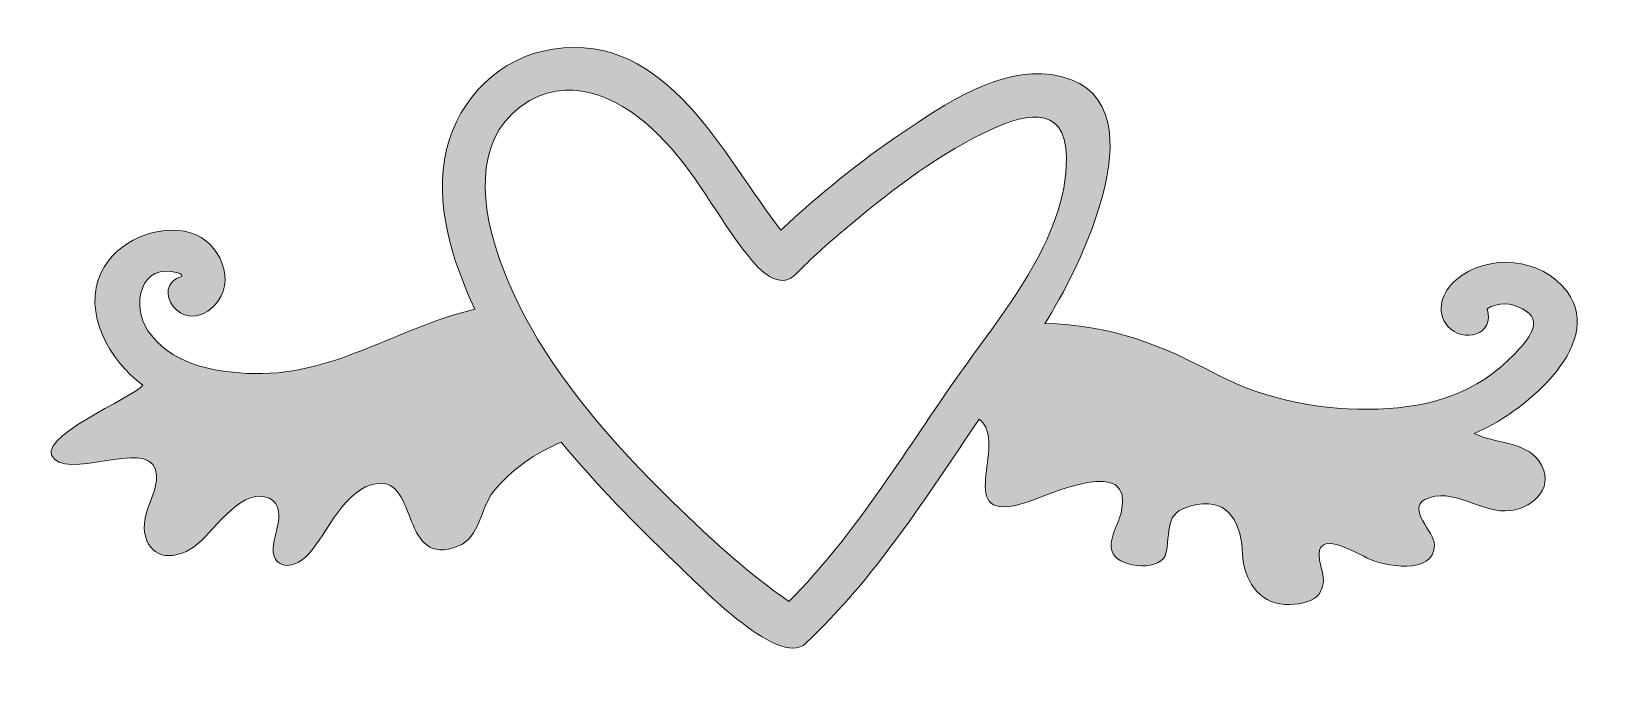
# Model space of a CAD drawing. Header units: inches. Extents: x -1 to 104, y -1 to 41.
import ezdxf

# ---------------------------------------------------------------- set-up
doc = ezdxf.new("R2010")
doc.units = ezdxf.units.IN
doc.header["$MEASUREMENT"] = 0
doc.layers.add('Layer 1', color=7, linetype='Continuous')

msp = doc.modelspace()

# ---------------------------------------------------------------- hatches: boundary and pattern name
at = {"layer": 'Layer 1', "true_color": 0x018796}
h = msp.add_hatch(color=134, dxfattribs=at)
h.dxf.hatch_style = 2
edge = h.paths.add_edge_path()
edge.add_spline(control_points=[(100.92, 23.73), (99.22, 26.02), (95.65, 26.31), (93.53, 24.52), (92.62, 23.74), (92.11, 22.44), (92.99, 21.42), (93.97, 20.26), (96.18, 20.86), (95.59, 22.58), (96.35, 23.05), (97.16, 23.01), (97.95, 22.59), (99.47, 21.8), (98.31, 20.51), (97.41, 19.57), (94.91, 16.95), (91.9, 16.04), (88.34, 15.91), (84.79, 15.78), (80.8, 16.51), (77.64, 18.2), (73.94, 20.18), (70.44, 21.54), (66.16, 21.61), (68.29, 24.91), (74.51, 37.04), (66.6, 38.18), (63.13, 38.68), (59.43, 36.18), (56.7, 34.33), (53.83, 32.39), (51.11, 30.2), (48.59, 27.82), (44.75, 32.7), (41.07, 41.05), (33.41, 39.88), (29.86, 39.33), (27.16, 36.63), (26.33, 33.19), (25.46, 29.6), (26.71, 25.81), (28.2, 22.56), (22.95, 21.32), (18.68, 17.98), (13.04, 18.29), (10.57, 18.42), (7.93, 18.97), (6.45, 21.12), (5.32, 22.76), (5.9, 25.77), (8.51, 24.97), (8.61, 24.94), (8.68, 24.87), (8.73, 24.77), (6.46, 24.09), (8.72, 20.67), (10.84, 22.77), (12.43, 24.34), (11.25, 27.08), (9.29, 27.65), (9.29, 27.65), (9.29, 27.65), (9.29, 27.65), (7.14, 28.27), (4.3, 27.09), (3.35, 25.04), (2.05, 22.29), (3.9, 19.17), (6.1, 17.5), (5.51, 16.68), (-1.3, 13.93), (0.22, 12.57), (1.65, 11.3), (7.01, 14.15), (7.02, 11.46), (7.02, 10.04), (5.9, 8.95), (6.28, 7.45), (6.69, 5.82), (8.33, 5.91), (9.49, 6.72), (10.76, 7.61), (12.45, 10.53), (14.29, 10.05), (15.6, 9.71), (15.1, 8.14), (14.87, 7.26), (14.37, 5.36), (15.96, 4.96), (17.13, 6.25), (18.43, 7.68), (19.54, 10.66), (21.7, 10.96), (24.49, 11.34), (23.22, 5.23), (27.13, 6.8), (28.53, 7.36), (28.59, 9.36), (29.46, 10.43), (30.6, 11.84), (32.27, 13.04), (33.96, 13.7), (36.29, 10.92), (38.84, 8.26), (41.48, 5.77), (42.78, 4.55), (48.4, -1.43), (50.24, 0.32), (50.24, 0.32), (50.24, 0.32), (50.24, 0.32), (54.85, 4.65), (58.26, 10.04), (61.78, 15.25), (63.86, 13.67), (59.78, 8.03), (64.98, 9.71), (66.38, 10.16), (72.19, 13), (71.23, 8.99), (71.04, 8.21), (70.27, 7.08), (70.71, 6.28), (71.23, 5.3), (74.01, 5.06), (74.24, 6.38), (74.54, 8.15), (74.1, 9.14), (76.27, 9.55), (78.52, 9.97), (79.25, 8.12), (79.32, 6.26), (79.38, 4.63), (80.37, 2.97), (82.13, 2.91), (83.94, 2.84), (85.11, 3.51), (84.56, 5.37), (83.74, 8.15), (86.46, 6.56), (87.62, 5.99), (88.66, 5.47), (92.08, 4.78), (92.09, 6.87), (92.09, 7.73), (90.25, 9.27), (91.45, 9.88), (93.29, 10.82), (95.23, 8.89), (97.17, 9.15), (98.8, 9.37), (100.2, 10.85), (99.04, 12.47), (98.11, 13.77), (96.06, 13.6), (94.74, 14.29), (97.66, 15.45), (103.61, 20.1), (100.92, 23.73)], knot_values=[0, 0, 0, 0, 0.352778, 0.352778, 0.352778, 0.705556, 0.705556, 0.705556, 1.058333, 1.058333, 1.058333, 1.411111, 1.411111, 1.411111, 1.763889, 1.763889, 1.763889, 2.116667, 2.116667, 2.116667, 2.469444, 2.469444, 2.469444, 2.822222, 2.822222, 2.822222, 3.175, 3.175, 3.175, 3.527778, 3.527778, 3.527778, 3.880556, 3.880556, 3.880556, 4.233333, 4.233333, 4.233333, 4.586111, 4.586111, 4.586111, 4.938889, 4.938889, 4.938889, 5.291667, 5.291667, 5.291667, 5.644444, 5.644444, 5.644444, 5.997222, 5.997222, 5.997222, 6.35, 6.35, 6.35, 6.702778, 6.702778, 6.702778, 7.055556, 7.055556, 7.055556, 7.408333, 7.408333, 7.408333, 7.761111, 7.761111, 7.761111, 8.113889, 8.113889, 8.113889, 8.466667, 8.466667, 8.466667, 8.819444, 8.819444, 8.819444, 9.172222, 9.172222, 9.172222, 9.525, 9.525, 9.525, 9.877778, 9.877778, 9.877778, 10.230556, 10.230556, 10.230556, 10.583333, 10.583333, 10.583333, 10.936111, 10.936111, 10.936111, 11.288889, 11.288889, 11.288889, 11.641667, 11.641667, 11.641667, 11.994444, 11.994444, 11.994444, 12.347222, 12.347222, 12.347222, 12.7, 12.7, 12.7, 13.052778, 13.052778, 13.052778, 13.405556, 13.405556, 13.405556, 13.758333, 13.758333, 13.758333, 14.111111, 14.111111, 14.111111, 14.463889, 14.463889, 14.463889, 14.816667, 14.816667, 14.816667, 15.169444, 15.169444, 15.169444, 15.522222, 15.522222, 15.522222, 15.875, 15.875, 15.875, 16.227778, 16.227778, 16.227778, 16.580556, 16.580556, 16.580556, 16.933333, 16.933333, 16.933333, 17.286111, 17.286111, 17.286111, 17.638889, 17.638889, 17.638889, 17.991667, 17.991667, 17.991667, 18.344444, 18.344444, 18.344444, 18.697222, 18.697222, 18.697222, 18.697222], degree=3, periodic=0)
edge.add_line((100.92, 23.73), (100.92, 23.73))
edge = h.paths.add_edge_path()
edge.add_spline(control_points=[(43.39, 7.8), (37.83, 13.04), (32.04, 19.1), (29.64, 26.52), (28.53, 29.93), (28.23, 34.41), (31.87, 36.45), (34.97, 38.18), (38.13, 36.43), (40.41, 34.2), (42.89, 31.76), (44.31, 28.74), (46.44, 26.06), (47.13, 25.19), (48.51, 23.73), (49.62, 24.93), (50.59, 25.95), (51.67, 26.88), (52.74, 27.79), (55.6, 30.22), (58.65, 32.59), (62.02, 34.26), (64.55, 35.52), (67.56, 36.43), (67.59, 32.65), (67.59, 32.65), (67.59, 32.65), (67.59, 32.65), (67.65, 27.21), (63.14, 22.08), (60.21, 17.88), (56.67, 12.83), (53.5, 7.5), (49.12, 3.11), (47.18, 4.43), (45.25, 6.06), (43.39, 7.8)], knot_values=[0, 0, 0, 0, 0.352778, 0.352778, 0.352778, 0.705556, 0.705556, 0.705556, 1.058333, 1.058333, 1.058333, 1.411111, 1.411111, 1.411111, 1.763889, 1.763889, 1.763889, 2.116667, 2.116667, 2.116667, 2.469444, 2.469444, 2.469444, 2.822222, 2.822222, 2.822222, 3.175, 3.175, 3.175, 3.527778, 3.527778, 3.527778, 3.880556, 3.880556, 3.880556, 4.233333, 4.233333, 4.233333, 4.233333], degree=3, periodic=0)
edge.add_line((43.39, 7.8), (43.39, 7.8))

# ---------------------------------------------------------------- linework, layer by layer
at = {"layer": 'Layer 1', "lineweight": 0}
for points, knots in [([(100.92, 23.73), (99.22, 26.02), (95.65, 26.31), (93.53, 24.52), (92.62, 23.74), (92.11, 22.44), (92.99, 21.42), (93.97, 20.26), (96.18, 20.86), (95.59, 22.58), (96.35, 23.05), (97.16, 23.01), (97.95, 22.59), (99.47, 21.8), (98.31, 20.51), (97.41, 19.57), (94.91, 16.95), (91.9, 16.04), (88.34, 15.91), (84.79, 15.78), (80.8, 16.51), (77.64, 18.2), (73.94, 20.18), (70.44, 21.54), (66.16, 21.61), (68.29, 24.91), (74.51, 37.04), (66.6, 38.18), (63.13, 38.68), (59.43, 36.18), (56.7, 34.33), (53.83, 32.39), (51.11, 30.2), (48.59, 27.82), (44.75, 32.7), (41.07, 41.05), (33.41, 39.88), (29.86, 39.33), (27.16, 36.63), (26.33, 33.19), (25.46, 29.6), (26.71, 25.81), (28.2, 22.56), (22.95, 21.32), (18.68, 17.98), (13.04, 18.29), (10.57, 18.42), (7.93, 18.97), (6.45, 21.12), (5.32, 22.76), (5.9, 25.77), (8.51, 24.97), (8.61, 24.94), (8.68, 24.87), (8.73, 24.77), (6.46, 24.09), (8.72, 20.67), (10.84, 22.77), (12.43, 24.34), (11.25, 27.08), (9.29, 27.65), (9.29, 27.65), (9.29, 27.65), (9.29, 27.65), (7.14, 28.27), (4.3, 27.09), (3.35, 25.04), (2.05, 22.29), (3.9, 19.17), (6.1, 17.5), (5.51, 16.68), (-1.3, 13.93), (0.22, 12.57), (1.65, 11.3), (7.01, 14.15), (7.02, 11.46), (7.02, 10.04), (5.9, 8.95), (6.28, 7.45), (6.69, 5.82), (8.33, 5.91), (9.49, 6.72), (10.76, 7.61), (12.45, 10.53), (14.29, 10.05), (15.6, 9.71), (15.1, 8.14), (14.87, 7.26), (14.37, 5.36), (15.96, 4.96), (17.13, 6.25), (18.43, 7.68), (19.54, 10.66), (21.7, 10.96), (24.49, 11.34), (23.22, 5.23), (27.13, 6.8), (28.53, 7.36), (28.59, 9.36), (29.46, 10.43), (30.6, 11.84), (32.27, 13.04), (33.96, 13.7), (36.29, 10.92), (38.84, 8.26), (41.48, 5.77), (42.78, 4.55), (48.4, -1.43), (50.24, 0.32), (50.24, 0.32), (50.24, 0.32), (50.24, 0.32), (54.85, 4.65), (58.26, 10.04), (61.78, 15.25), (63.86, 13.67), (59.78, 8.03), (64.98, 9.71), (66.38, 10.16), (72.19, 13), (71.23, 8.99), (71.04, 8.21), (70.27, 7.08), (70.71, 6.28), (71.23, 5.3), (74.01, 5.06), (74.24, 6.38), (74.54, 8.15), (74.1, 9.14), (76.27, 9.55), (78.52, 9.97), (79.25, 8.12), (79.32, 6.26), (79.38, 4.63), (80.37, 2.97), (82.13, 2.91), (83.94, 2.84), (85.11, 3.51), (84.56, 5.37), (83.74, 8.15), (86.46, 6.56), (87.62, 5.99), (88.66, 5.47), (92.08, 4.78), (92.09, 6.87), (92.09, 7.73), (90.25, 9.27), (91.45, 9.88), (93.29, 10.82), (95.23, 8.89), (97.17, 9.15), (98.8, 9.37), (100.2, 10.85), (99.04, 12.47), (98.11, 13.77), (96.06, 13.6), (94.74, 14.29), (97.66, 15.45), (103.61, 20.1), (100.92, 23.73)], [0, 0, 0, 0, 1, 1, 1, 2, 2, 2, 3, 3, 3, 4, 4, 4, 5, 5, 5, 6, 6, 6, 7, 7, 7, 8, 8, 8, 9, 9, 9, 10, 10, 10, 11, 11, 11, 12, 12, 12, 13, 13, 13, 14, 14, 14, 15, 15, 15, 16, 16, 16, 17, 17, 17, 18, 18, 18, 19, 19, 19, 20, 20, 20, 21, 21, 21, 22, 22, 22, 23, 23, 23, 24, 24, 24, 25, 25, 25, 26, 26, 26, 27, 27, 27, 28, 28, 28, 29, 29, 29, 30, 30, 30, 31, 31, 31, 32, 32, 32, 33, 33, 33, 34, 34, 34, 35, 35, 35, 36, 36, 36, 37, 37, 37, 38, 38, 38, 39, 39, 39, 40, 40, 40, 41, 41, 41, 42, 42, 42, 43, 43, 43, 44, 44, 44, 45, 45, 45, 46, 46, 46, 47, 47, 47, 48, 48, 48, 49, 49, 49, 50, 50, 50, 51, 51, 51, 52, 52, 52, 53, 53, 53, 53]), ([(43.39, 7.8), (37.83, 13.04), (32.04, 19.1), (29.64, 26.52), (28.53, 29.93), (28.23, 34.41), (31.87, 36.45), (34.97, 38.18), (38.13, 36.43), (40.41, 34.2), (42.89, 31.76), (44.31, 28.74), (46.44, 26.06), (47.13, 25.19), (48.51, 23.73), (49.62, 24.93), (50.59, 25.95), (51.67, 26.88), (52.74, 27.79), (55.6, 30.22), (58.65, 32.59), (62.02, 34.26), (64.55, 35.52), (67.56, 36.43), (67.59, 32.65), (67.59, 32.65), (67.59, 32.65), (67.59, 32.65), (67.65, 27.21), (63.14, 22.08), (60.21, 17.88), (56.67, 12.83), (53.5, 7.5), (49.12, 3.11), (47.18, 4.43), (45.25, 6.06), (43.39, 7.8)], [0, 0, 0, 0, 1, 1, 1, 2, 2, 2, 3, 3, 3, 4, 4, 4, 5, 5, 5, 6, 6, 6, 7, 7, 7, 8, 8, 8, 9, 9, 9, 10, 10, 10, 11, 11, 11, 12, 12, 12, 12])]:
    msp.add_open_spline(points, degree=3, knots=knots, dxfattribs=at)

doc.saveas('drawing.dxf')
